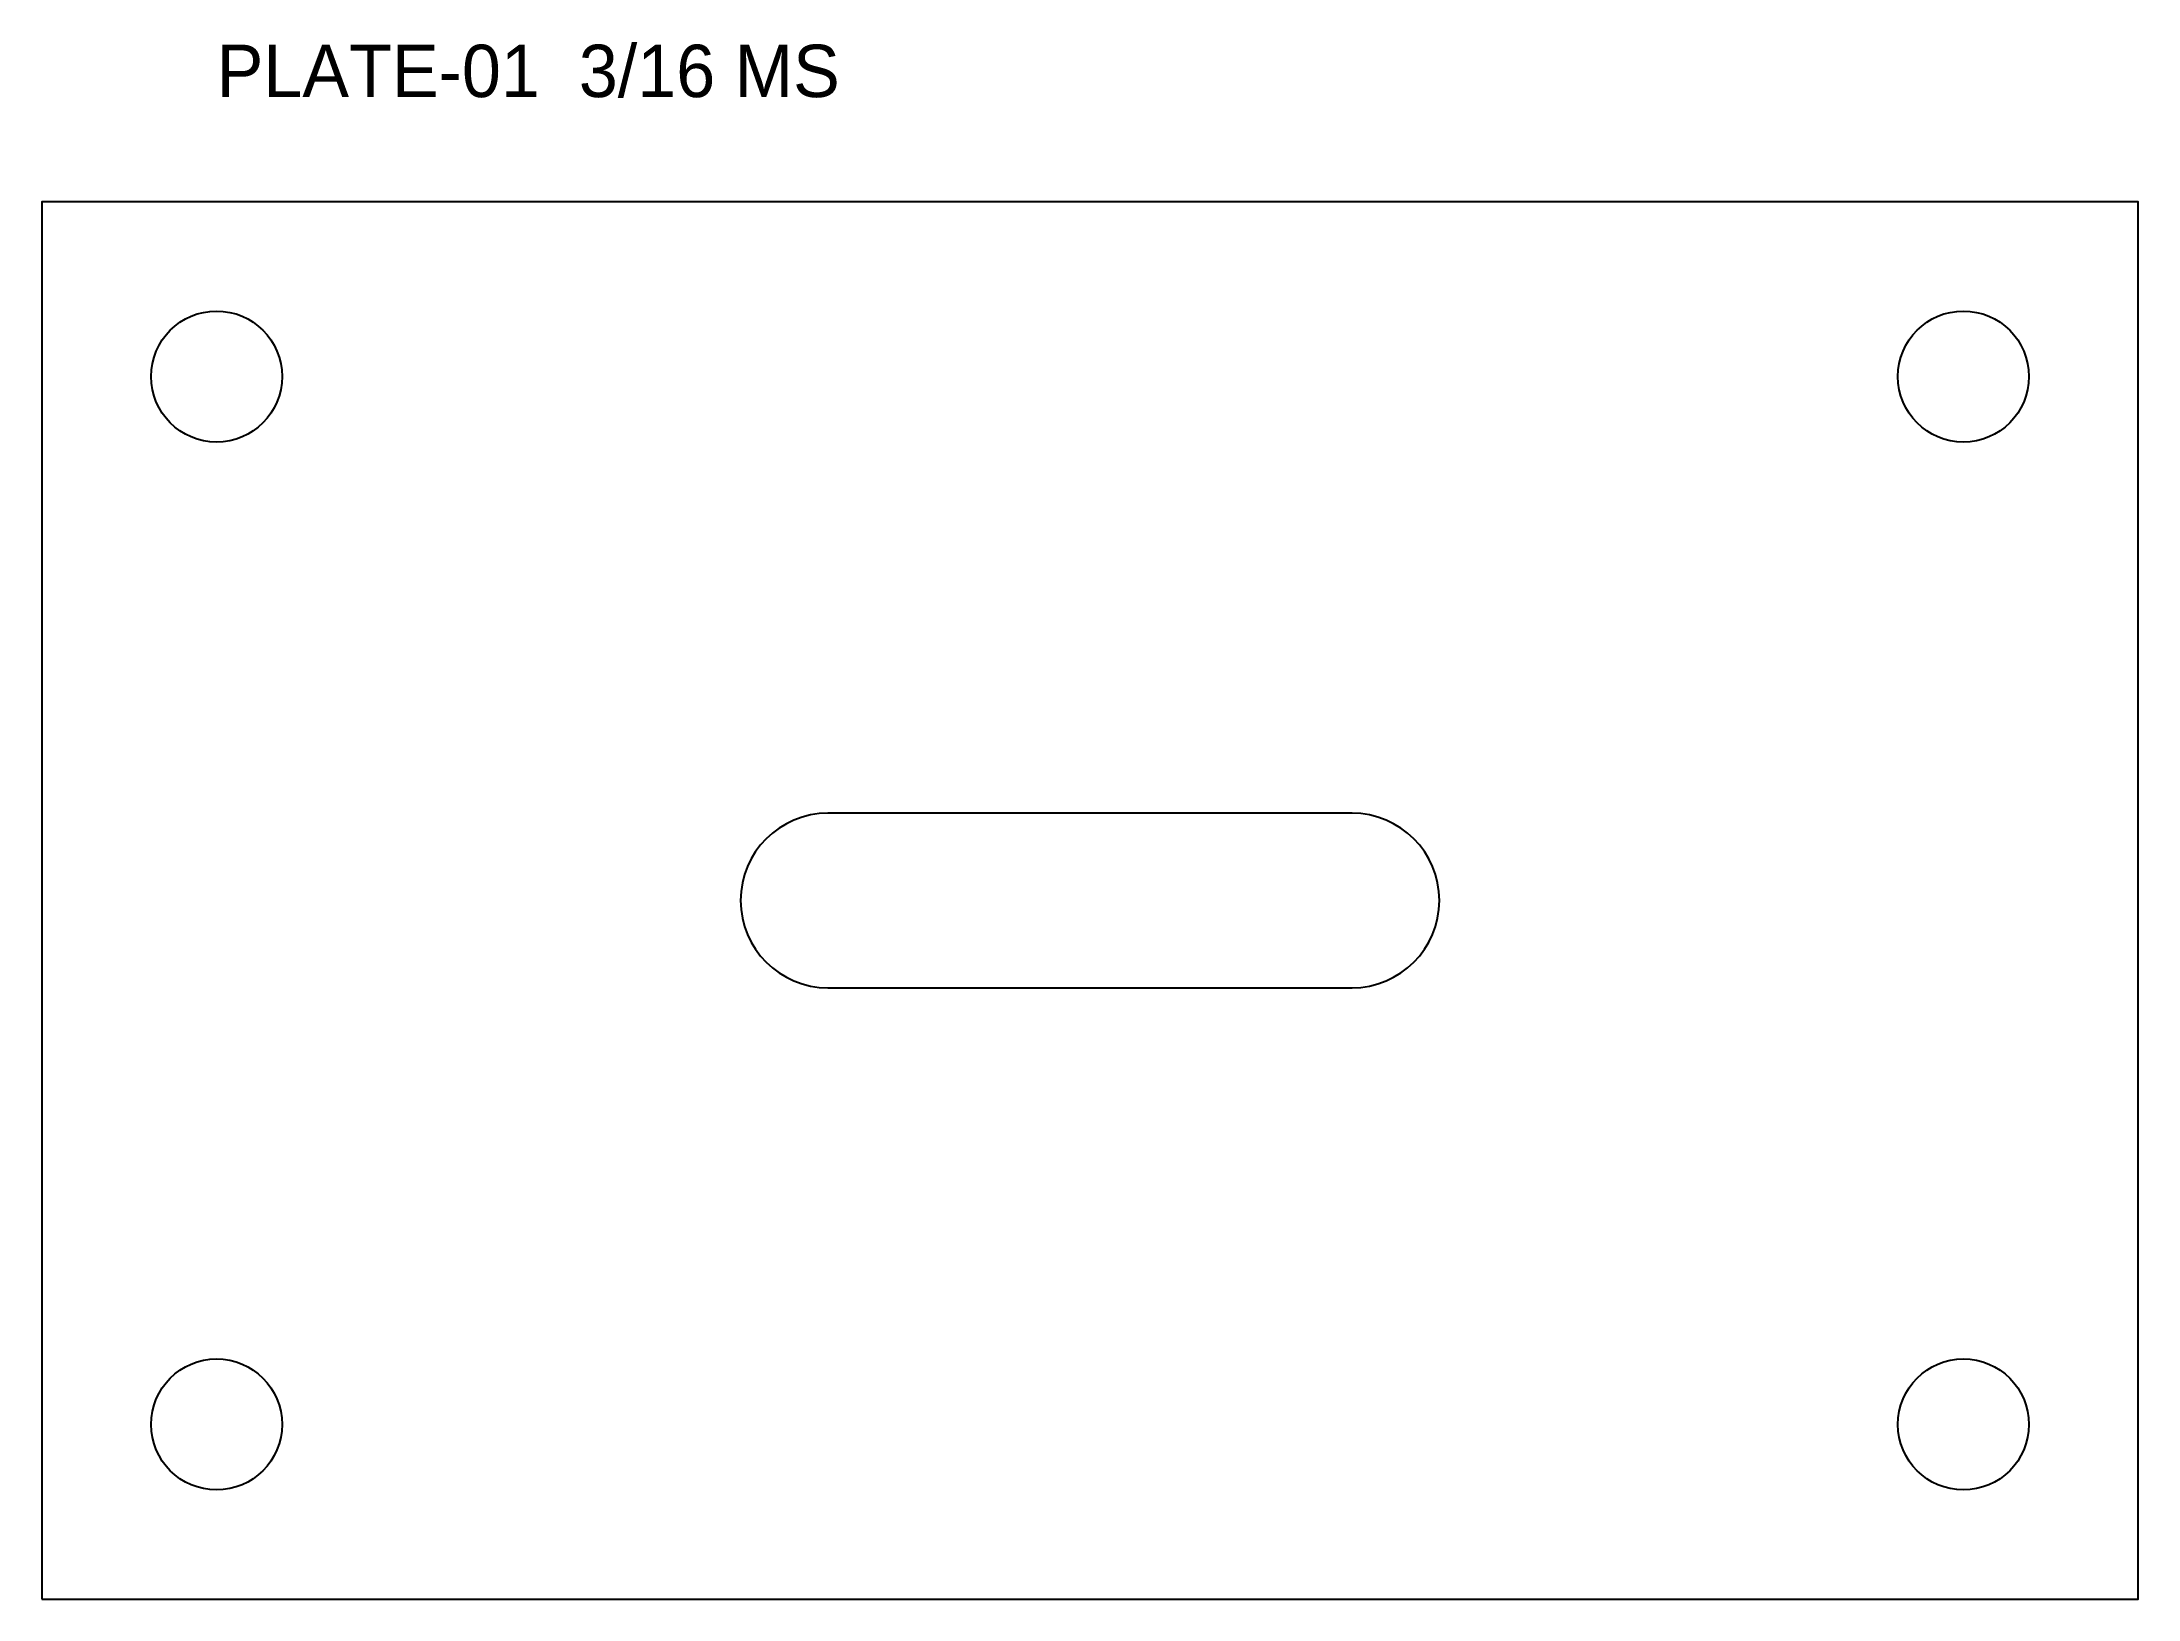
# Model space of a CAD drawing. Header units: inches. Extents: x 0 to 6, y 0 to 4.46.
import ezdxf

# ---------------------------------------------------------------- set-up
doc = ezdxf.new("R2010")
doc.units = ezdxf.units.IN

msp = doc.modelspace()

# ---------------------------------------------------------------- linework, layer by layer
at = {"layer": 'CUT'}
msp.add_lwpolyline([(0, 0), (6, 0), (6, 4), (0, 4)], close=True, dxfattribs=at)
msp.add_lwpolyline([(2.25, 1.75), (3.75, 1.75, 1), (3.75, 2.25), (2.25, 2.25, 1)], format="xyb", close=True, dxfattribs=at)
for centre in [(0.5, 3.5), (5.5, 3.5), (0.5, 0.5), (5.5, 0.5)]:
    msp.add_circle(centre, 0.1875, dxfattribs=at)

# ---------------------------------------------------------------- texts
at = {"layer": 'NOTES'}
msp.add_text('PLATE-01  3/16 MS', height=0.15, dxfattribs=at).set_placement((0.5, 4.3))

doc.saveas('drawing.dxf')
